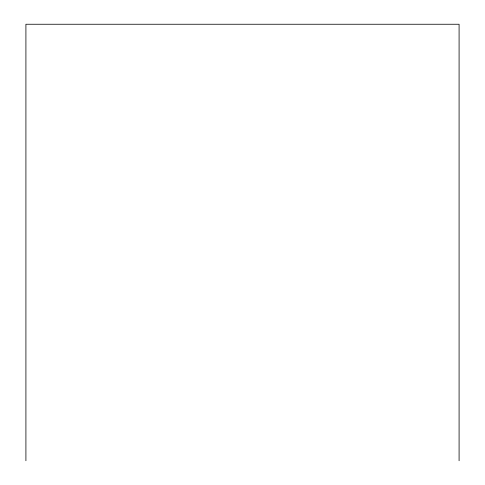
<?xml version="1.0" encoding="UTF-8"?>
<svg xmlns="http://www.w3.org/2000/svg" width="485" height="485" viewBox="0 0 485 485"><rect width="100%" height="100%" fill="white"/><g stroke="black" fill="none" stroke-linecap="round" stroke-linejoin="round"><path stroke-width="0.73" d="M459.089 460.75L459.089 24.25L25.911 24.25L25.911 460.75"/></g></svg>
